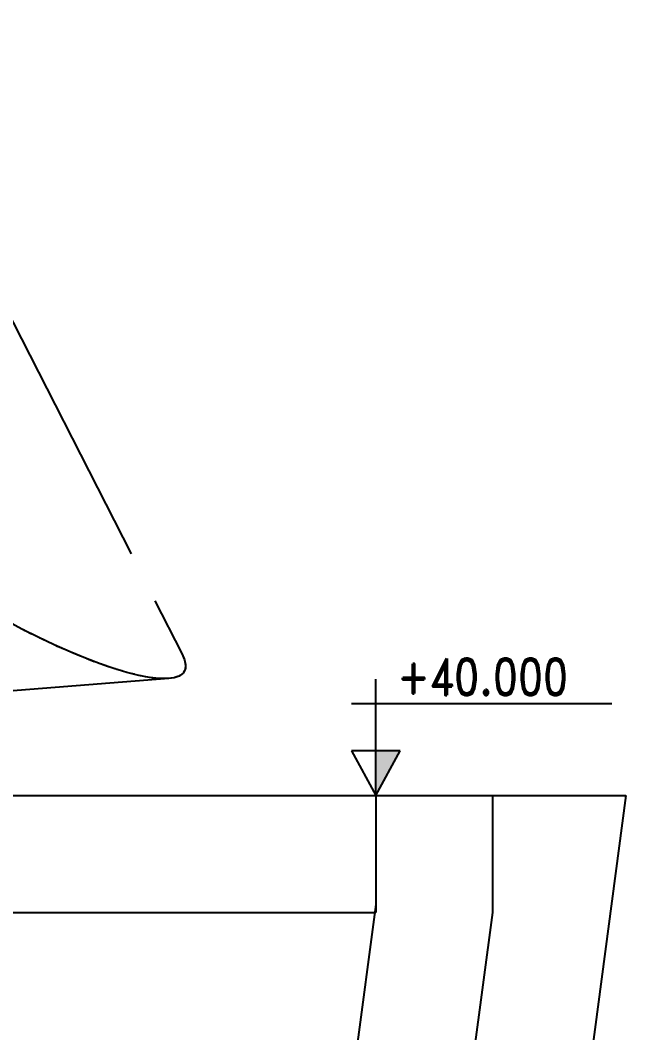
# Model space of a CAD drawing. Header units: millimetres. Extents: x 2368 to 8313, y 7493 to 11698.
# Drawn here: x 7092.3 to 7175.3, y 11089.7 to 11228.4 of the extents above; entities that cross this region are included whole.
import ezdxf
from ezdxf.enums import TextEntityAlignment as Align

# ---------------------------------------------------------------- set-up
doc = ezdxf.new("R2010")
doc.units = ezdxf.units.MM
doc.linetypes.add('XKITLINE00', pattern=[0])
doc.layers.add('3', color=120, linetype='Continuous')
doc.styles.add('ROMAND', font='romand.shx')

msp = doc.modelspace()

# ---------------------------------------------------------------- linework, layer by layer
at = {"color": 8, "linetype": 'XKITLINE00'}
for p, q in [((7070.1777, 11228.4099), (7107.4757, 11155.3095)), ((7110.7474, 11148.8973), (7114.4403, 11141.6596)), ((7092.5036, 11145.0247), (7090.2606, 11146.2183)), ((7094.7427, 11143.8976), (7092.5036, 11145.0247)), ((7092.9659, 11144.7867), (7092.7344, 11144.9085)), ((7093.8541, 11144.3449), (7092.9659, 11144.7867)), ((7096.9563, 11142.8477), (7094.7427, 11143.8976)), ((7095.2017, 11143.6745), (7094.9708, 11143.7894)), ((7096.0798, 11143.2634), (7095.2017, 11143.6745)), ((7099.1231, 11141.8852), (7096.9563, 11142.8477)), ((7097.4076, 11142.6417), (7097.179, 11142.7488)), ((7098.2688, 11142.2647), (7097.4076, 11142.6417)), ((7101.2222, 11141.0195), (7099.1231, 11141.8852)), ((7099.5624, 11141.6984), (7099.3378, 11141.7967)), ((7100.3996, 11141.3588), (7099.5624, 11141.6984)), ((7114.4403, 11141.6596), (7114.8092, 11140.8193)), ((7103.2335, 11140.2587), (7101.2222, 11141.0195)), ((7101.6452, 11140.8535), (7101.4266, 11140.9422)), ((7102.4513, 11140.5546), (7101.6452, 11140.8535)), ((7105.1374, 11139.6103), (7103.2335, 11140.2587)), ((7103.636, 11140.1153), (7103.4254, 11140.1934)), ((7114.5715, 11141.3609), (7114.753, 11140.9829)), ((7114.753, 11140.9829), (7114.7752, 11140.8967)), ((7114.8092, 11140.8193), (7114.9593, 11140.086)), ((7114.8625, 11140.5593), (7114.9484, 11140.2269)), ((7114.9484, 11140.2269), (7114.9455, 11140.1535)), ((7104.4037, 11139.8602), (7103.636, 11140.1153)), ((7106.9158, 11139.0805), (7105.1374, 11139.6103)), ((7105.5157, 11139.4908), (7105.315, 11139.5574)), ((7106.2374, 11139.2826), (7105.5157, 11139.4908)), ((7108.5514, 11138.6744), (7106.9158, 11139.0805)), ((7107.2662, 11138.986), (7107.0774, 11139.0404)), ((7107.9342, 11138.8277), (7107.2662, 11138.986)), ((7114.5997, 11138.9673), (7114.0934, 11138.5928)), ((7114.4191, 11138.8337), (7114.2171, 11138.6586)), ((7114.8893, 11139.4667), (7114.5997, 11138.9673)), ((7114.6791, 11139.0592), (7114.6265, 11139.0135)), ((7114.7864, 11139.2893), (7114.6791, 11139.0592)), ((7114.9593, 11140.086), (7114.8893, 11139.4667)), ((7114.9237, 11139.5836), (7114.8957, 11139.5238)), ((7114.9345, 11139.8664), (7114.9237, 11139.5836)), ((7112.6603, 11138.2434), (6762.2673, 11110.8966)), ((7110.0285, 11138.3959), (7108.5514, 11138.6744)), ((7108.8705, 11138.6058), (7108.6958, 11138.6472)), ((7109.4773, 11138.4999), (7108.8705, 11138.6058)), ((7111.3329, 11138.2477), (7110.0285, 11138.3959)), ((7110.3133, 11138.3539), (7110.1546, 11138.3816)), ((7110.8515, 11138.3024), (7110.3133, 11138.3539)), ((7112.4521, 11138.2313), (7111.3329, 11138.2477)), ((7111.5807, 11138.2327), (7111.44, 11138.2462)), ((7112.0433, 11138.2373), (7111.5807, 11138.2327)), ((7113.3752, 11138.3466), (7112.4521, 11138.2313)), ((7112.6603, 11138.2434), (7112.5395, 11138.2422)), ((7113.0412, 11138.3049), (7112.6603, 11138.2434)), ((7114.0934, 11138.5928), (7113.3752, 11138.3466)), ((7113.542, 11138.3858), (7113.4426, 11138.3697)), ((7113.8356, 11138.5044), (7113.542, 11138.3858)), ((7114.2171, 11138.6586), (7114.1405, 11138.6277))]:
    msp.add_line(p, q, dxfattribs=at)
at = {"color": 4}
for p, q in [((7026.5882, 11122.2205), (7175.2586, 11122.2205)), ((7026.5883, 11122.2205), (7175.2587, 11122.2205)), ((7042.5881, 11122.2205), (7140.9987, 11122.2205)), ((7140.9986, 11122.2205), (7140.9986, 11107.2759)), ((7140.9986, 11122.2205), (7156.9987, 11122.2205)), ((7140.9987, 11122.2205), (7140.9986, 11107.2759)), ((7140.9987, 11122.2205), (7140.9986, 11122.2205)), ((7140.9986, 11122.2205), (7140.9986, 11106.2205)), ((7140.9987, 11122.2205), (7140.9987, 11106.2205)), ((7175.2586, 11122.2205), (7146.8095, 10907.5139)), ((7175.2586, 11122.2205), (7146.8095, 10907.5139)), ((7175.2586, 11122.2205), (7146.8096, 10907.5139)), ((7175.2587, 11122.2205), (7146.8096, 10907.5139)), ((7156.9986, 11122.2205), (7156.9986, 11106.2205)), ((7156.9987, 11122.2205), (7156.9986, 11106.2205)), ((7175.2587, 11122.2205), (7175.2586, 11122.2205)), ((7140.9986, 11107.2759), (7114.5297, 10907.5139)), ((7140.9986, 11107.2759), (7114.5298, 10907.5139)), ((7140.9986, 11107.2759), (7140.9986, 11107.2759)), ((7042.5881, 11106.2205), (7140.9987, 11106.2205)), ((7156.9986, 11106.2205), (7130.6696, 10907.5139)), ((7156.9986, 11106.2205), (7130.6696, 10907.5139)), ((7140.9986, 11106.2205), (7140.9987, 11106.2205)), ((7156.9986, 11106.2205), (7156.9986, 11106.2205))]:
    msp.add_line(p, q, dxfattribs=at)
at = {"layer": '3'}
for p, q in [((7140.9986, 11122.2205), (7140.9986, 11138.165)), ((7137.6653, 11134.8317), (7173.3728, 11134.8317)), ((7144.3319, 11128.3317), (7137.6653, 11128.3317)), ((7137.6653, 11128.3317), (7140.9986, 11122.2205)), ((7140.9986, 11122.2205), (7144.3319, 11128.3317))]:
    msp.add_line(p, q, dxfattribs=at)
msp.add_solid([(7140.9986, 11122.2205), (7144.3319, 11128.3317), (7140.9986, 11128.3317)], dxfattribs=at)

# ---------------------------------------------------------------- texts
at = {"layer": '3', "style": 'ROMAND', "width": 0.8}
msp.add_text('+40.000', height=5, dxfattribs=at).set_placement((7144.0383, 11138.4771), align=Align.MIDDLE_LEFT)

doc.saveas('drawing.dxf')
